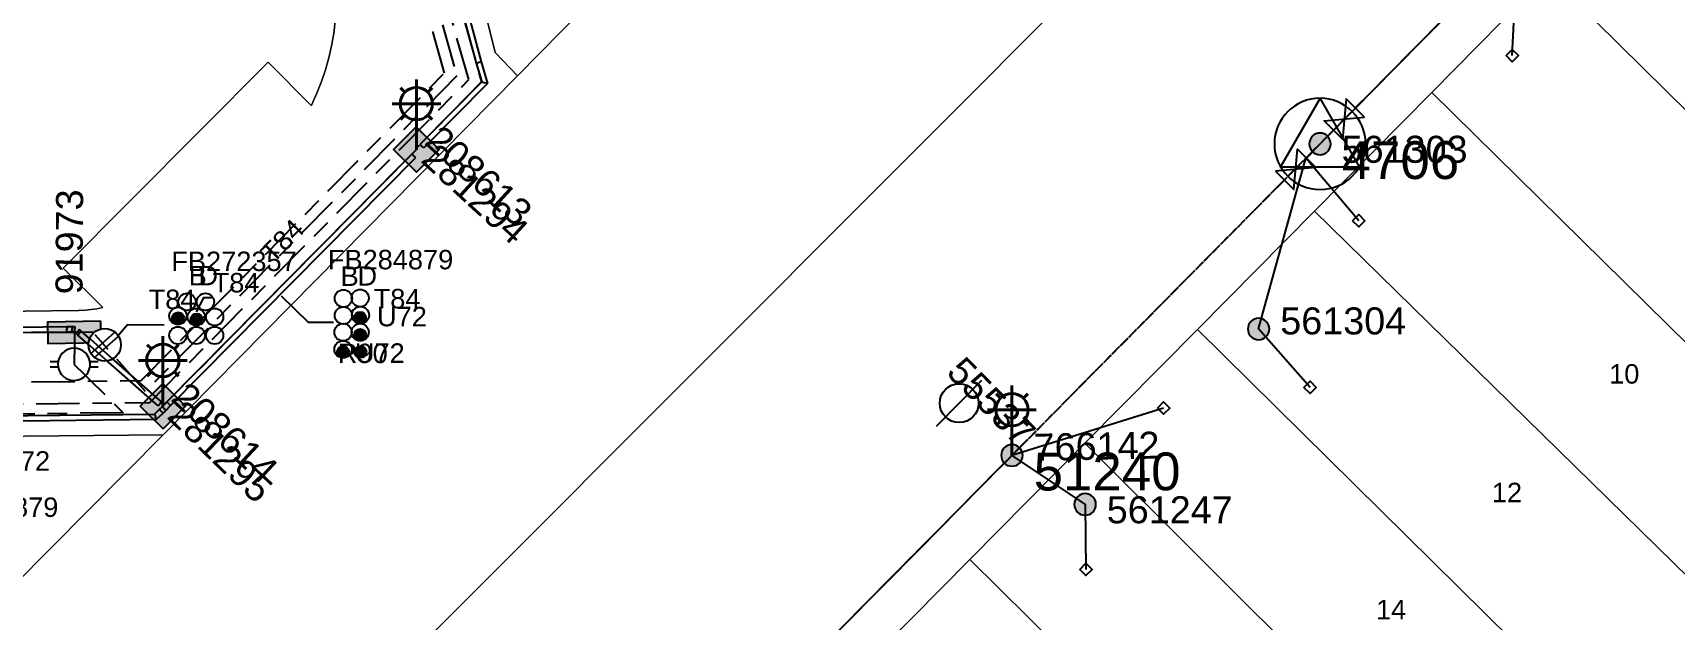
# Model space of a CAD drawing. Header units: metres. Extents: x 311347 to 316656, y 6252667 to 6255486.
# Drawn here: x 314656 to 314807.9, y 6254570.9 to 6254625.2 of the extents above; entities that cross this region are included whole.
import ezdxf
from ezdxf.enums import TextEntityAlignment as Align

# ---------------------------------------------------------------- set-up
doc = ezdxf.new("R2010")
doc.units = ezdxf.units.M
doc.linetypes.add('Cable Exist OH', pattern=[1, 1, 0])
doc.linetypes.add('Cable Exist UG', pattern=[8.2, 4, -1.2, 1.8, -1.2])
doc.layers.get('0').update_dxf_attribs({"color": 6})
for name, color, linetype, lineweight in [('Cadastre Buildings_SP_EXT', 9, 'Continuous', 5), ('Cadastre Land Parcels_SP_EXT', 9, 'Continuous', 5), ('Cadastre Roads_SP_EXT', 7, 'Continuous', 5)]:
    doc.layers.add(name, color=color, linetype=linetype, lineweight=lineweight)
for name, color, linetype in [('Duct_SP_EXT', 7, 'Continuous'), ('Equip_LV_EXT', 7, 'Continuous'), ('Equip_SP_HV_EXT', 7, 'Continuous'), ('Equip_SP_SL_EXT', 7, 'Continuous'), ('Mains_HV_EXT', 7, 'Continuous'), ('Mains_LV_EXT', 7, 'Continuous'), ('Mains_LV_SL_EXT', 7, 'Continuous'), ('Mains_SL_EXT', 7, 'Continuous'), ('Services_SP_EXT', 7, 'Continuous'), ('Sub_SP_TR_HV_LV_EXT', 7, 'Continuous'), ('SupportsOH_SP_TR_HV_LV_SL_EXT', 7, 'Continuous'), ('SupportsUG_SP_LV_EXT', 7, 'Continuous'), ('SupportsUG_SP_LV_SL_EXT', 7, 'Continuous')]:
    doc.layers.add(name, color=color, linetype=linetype)
doc.styles.add('COLUMN_LABEL', font='arial.ttf')
doc.styles.add('HVSW_LABEL', font='arial.ttf')
doc.styles.add('iecARIAL', font='arial.ttf', dxfattribs={"height": 2})
doc.styles.add('POLE_LABEL', font='arial.ttf')
doc.styles.get("Standard").update_dxf_attribs({"font": 'arial.ttf'})

# ---------------------------------------------------------------- blocks, each defined once
blk = doc.blocks.new('SUB_POLE_EXT')
blk.add_wipeout([(0, 4.22), (0.42, 4.2), (0.83, 4.14), (1.21, 4.05), (1.62, 3.9), (1.99, 3.72), (2.35, 3.51), (2.68, 3.26), (2.99, 2.99), (3.28, 2.66), (3.52, 2.34), (3.76, 1.92), (3.9, 1.62), (4.04, 1.23), (4.18, 0.63), (4.22, 0), (4.18, -0.61), (4.06, -1.15), (3.9, -1.62), (3.58, -2.24), (3.22, -2.73), (2.97, -3.01), (2.68, -3.26), (2.36, -3.5), (2, -3.72), (1.64, -3.89), (1.25, -4.03), (0.82, -4.14), (0.42, -4.2), (0, -4.22), (-0.41, -4.2), (-0.8, -4.15), (-1.21, -4.05), (-1.62, -3.9), (-1.99, -3.73), (-2.35, -3.51), (-2.68, -3.26), (-2.96, -3.02), (-3.23, -2.72), (-3.51, -2.35), (-3.71, -2.01), (-3.91, -1.6), (-4.05, -1.21), (-4.16, -0.76), (-4.22, -0.14), (-4.21, 0.39), (-4.14, 0.83), (-4.03, 1.27), (-3.9, 1.63), (-3.71, 2.02), (-3.5, 2.37), (-3.28, 2.67), (-2.99, 2.99), (-2.68, 3.27), (-2.33, 3.52), (-1.98, 3.73), (-1.63, 3.9), (-1.2, 4.05), (-0.78, 4.15), (-0.4, 4.21)])
blk.add_line((2.16, 0.48), (2.16, 0.48, 0))
blk.add_lwpolyline([(-4.22, 0, 1), (4.22, 0, 1)], format="xyb", close=True)
blk.add_lwpolyline([(2.14, 0.52), (0, 4.22), (-3.66, -2.11), (3.66, -2.11)], close=True)
for tag, height, flags, p in [('ASSET_NUM', 3.5, 8, (2, 2)), ('STREET_CODE', 0.2, 9, (1.5, 0)), ('CONSTRUCTED_VOLTAGE', 0.2, 9, (1.5, -0.2)), ('OPERATING_VOLTAGE', 0.2, 9, (1.5, -0.6)), ('OPERATED_BY', 0.2, 9, (1.5, -0.8)), ('ORIENTATION', 0.2, 9, (1.5, -1.2)), ('OWNED_BY', 0.2, 9, (1.5, -1.4)), ('SECONDARY_VOLTAGE', 0.2, 9, (1.5, -1.6)), ('NO_PHASES', 0.2, 9, (1.5, -0.4)), ('MAINTAINED_BY', 0.2, 9, (1.5, -1)), ('STATE', 0.2, 9, (1.5, -1.8)), ('SUBSTATION_TYPE', 0.2, 9, (1.5, -2)), ('STREETNAME', 0.2, 9, (1.5, -2.8)), ('SUBURB', 0.2, 9, (1.5, -3)), ('USAGE', 0.2, 9, (1.5, -2.2)), ('LEGEND', 0.2, 9, (1.5, -2.4)), ('LOCATION', 0.2, 9, (1.5, -2.6)), ('Z', 0.2, 1, (1.5, -3.4)), ('NOTES', 0.2, 9, (1.5, -3.2))]:
    blk.add_attdef(tag, text='', height=height, dxfattribs=dict(flags=flags)).set_placement(p, align=Align.MIDDLE_LEFT)
blk = doc.blocks.new('COLUMN_EXT')
blk.add_hatch(color=256).paths.add_polyline_path([(-1.49, 1.48), (-1.49, -1.49), (1.48, -1.49), (1.48, 1.48)])
blk.add_lwpolyline([(-1.49, -1.49), (1.48, -1.49), (1.48, 1.48), (-1.49, 1.48)], close=True)
for tag, height, style, flags, p in [('ASSET_NUM', 2.5, 'COLUMN_LABEL', 8, (2, 2)), ('STRUCTURE_PLANT_NUMBER', 0.2, 'POLE_LABEL', 9, (1.81, 0.03)), ('STREET_CODE', 0.2, 'COLUMN_LABEL', 9, (1.81, -0.2))]:
    blk.add_attdef(tag, text='', height=height, dxfattribs=dict(style=style, flags=flags)).set_placement(p, align=Align.MIDDLE_LEFT)
at = {"flags": 9}
for tag, p in [('COLUMN_TYPE', (1.81, -0.4)), ('OWNED_BY', (1.81, -0.6)), ('STATE', (1.81, -0.8)), ('USAGE', (1.81, -1)), ('STREETNAME', (1.81, -1.6)), ('LEGEND', (1.81, -1.2)), ('LOCATION', (1.81, -1.4)), ('SUBURB', (1.81, -1.8)), ('NOTES', (1.81, -2))]:
    blk.add_attdef(tag, text='', height=0.2, dxfattribs=at).set_placement(p, align=Align.MIDDLE_LEFT)
at = {"flags": 1}
blk.add_attdef('Z', (1.81, -2.35), '', height=0.2, dxfattribs=at)
blk = doc.blocks.new('PILLAR_EXT')
blk.add_hatch(color=256).paths.add_polyline_path([(-2.475, 0.99), (-2.475, -0.99), (2.475, -0.99), (2.475, 0.99)])
blk.add_lwpolyline([(-2.475, -0.99), (2.475, -0.99), (2.475, 0.99), (-2.475, 0.99)], close=True)
at = {"style": 'iecARIAL', "flags": 8}
blk.add_attdef('ASSET_NUM', (1.5, 3.5), '', height=2.5, dxfattribs=at)
for tag, p, flags in [('OWNED_BY', (0, -0.2), 9), ('STATE', (0, -0.4), 9), ('SUPPORT_TYPE', (0, -0.6), 9), ('USAGE', (0, -0.8), 9), ('LEGEND', (0, -1), 9), ('LOCATION', (0, -1.2), 9), ('NOTES', (0, -1.4), 9), ('PARENT', (0, -1.6), 9), ('STREETNAME', (0, -1.8), 9), ('SUBURB', (0, -2), 1)]:
    blk.add_attdef(tag, p, '', height=0.2, dxfattribs=dict(flags=flags))
blk = doc.blocks.new('DUCT_EXT')
blk.add_circle((0, 0.8), 0.8)
at = {"flags": 1}
blk.add_attdef('Z', (0, 0), '', height=0.2, dxfattribs=at)
at = {"flags": 9}
for tag, p in [('DUCT_CODE', (0, 0)), ('XSECT_TYPE', (0, -0.2)), ('STATE', (0, -0.6)), ('FB_REFERENCE', (0, -0.4)), ('NOTES', (0, -0.8))]:
    blk.add_attdef(tag, text='', height=0.2, dxfattribs=at).set_placement(p, align=Align.MIDDLE_LEFT)
blk = doc.blocks.new('LV_OH_LINKS_DISTFUSE_EXT')
for p, q in [((0, 0), (0.96, 0)), ((3.84, 0), (4.8, 0))]:
    blk.add_line(p, q)
blk.add_lwpolyline([(3.84, -1.2), (3.84, 1.2), (0.96, -1.2), (0.96, 1.2)], close=True)
at = {"flags": 9}
for tag, p in [('ACTUAL_STATUS', (0, 0)), ('CONSTRUCTED_VOLTAGE', (0, -0.2)), ('OPERATING_VOLTAGE', (0, -0.6)), ('ORIENTATION', (0, -0.8)), ('OWNED_BY', (0, -1)), ('STATE', (0, -1.2)), ('SWITCH_TYPE', (0, -1.4)), ('NO_PHASES', (0, -0.4)), ('USAGE', (0, -1.6)), ('NOTES', (0, -1.8))]:
    blk.add_attdef(tag, text='', height=0.2, dxfattribs=at).set_placement(p, align=Align.MIDDLE_LEFT)
at = {"flags": 1}
blk.add_attdef('Z', (0, 0), '', height=0.2, dxfattribs=at)
blk = doc.blocks.new('SL_LANTERN_EXT')
at = {"lineweight": 40}
for p, q in [((0, 1.97), (0, 6.47)), ((-1.46, 5.68), (-1.06, 5.28)), ((1.46, 5.68), (1.06, 5.28)), ((-2.25, 4.22), (2.25, 4.22)), ((-1.46, 2.76), (-1.06, 3.16)), ((1.46, 2.76), (1.06, 3.16)), ((0, 0), (0, 2.72))]:
    blk.add_line(p, q, dxfattribs=at)
blk.add_circle((0, 4.22), 1.5, dxfattribs=at)
at = {"style": 'iecARIAL', "flags": 8}
blk.add_attdef('ASSET_NUM', (1.5, 1.5), '', height=2.5, dxfattribs=at)
for tag, p, height, flags in [('OPERATING_VOLTAGE', (0.98, -1.65), 0.2, 9), ('CONSTRUCTED_VOLTAGE', (0.98, -0.65), 0.2, 9), ('CONTROL_TYPE', (0.98, -0.85), 0.2, 9), ('LANTERN_PURPOSE', (0.98, -1.05), 0.2, 9), ('LANTERN_TYPE', (0.98, -1.25), 0.2, 9), ('NO_PHASES', (0.98, -1.45), 0.2, 9), ('LNUMBER', (2.18, -3.25), 2.5, 8), ('ORIENTATION', (0.98, -1.85), 0.2, 9), ('OWNED_BY', (0.98, -2.05), 0.2, 9), ('STATE', (0.98, -2.25), 0.2, 9), ('USAGE', (0.98, -2.45), 0.2, 9), ('CEXIST', (0.98, -2.65), 0.2, 9), ('CNEW', (0.98, -2.85), 0.2, 9), ('CNUMBER', (0.98, -3.05), 0.2, 9), ('CREMOVE', (0.98, -3.25), 0.2, 9), ('CREPLACE', (0.98, -3.45), 0.2, 9), ('LKINGHEIGHT', (0.98, -3.65), 0.2, 9), ('LBRACKET', (0.98, -3.85), 0.2, 9), ('LBRACKETVOCAB', (0.98, -4.05), 0.2, 9), ('LCATEGORY', (0.98, -4.25), 0.2, 9), ('LCHARGE1', (0.98, -4.45), 0.2, 9), ('LCHARGE1PERCENT', (0.98, -4.65), 0.2, 9), ('LCHARGE2', (0.98, -4.85), 0.2, 9), ('LCHARGE2PERCENT', (0.98, -5.05), 0.2, 9), ('LCHARGE3', (0.98, -5.25), 0.2, 9), ('LCHARGE3PERCENT', (0.98, -5.45), 0.2, 9), ('LEXIST', (0.98, -5.65), 0.2, 9), ('LLAMP', (0.98, -5.85), 0.2, 9), ('LLAMPVOCAB', (0.98, -6.05), 0.2, 9), ('LMAST', (0.98, -6.25), 0.2, 9), ('LMASTVOCAB', (0.98, -6.45), 0.2, 9), ('LNEW', (0.98, -6.65), 0.2, 9), ('LANTNUMBER', (0.98, -6.85), 0.2, 9), ('LOUTREACH', (0.98, -7.25), 0.2, 9), ('LOUTREACHVOCAB', (0.98, -7.45), 0.2, 9), ('LRATECODE', (0.98, -7.65), 0.2, 9), ('STREETNAME', (0.98, -9.25), 0.2, 9), ('LREMOVE', (0.98, -7.85), 0.2, 9), ('LREPLACE', (0.98, -8.05), 0.2, 9), ('LTYPE', (0.98, -8.25), 0.2, 9), ('LTYPEVOCAB', (0.98, -8.45), 0.2, 9), ('LEGEND', (0.98, -8.65), 0.2, 9), ('LOCATION', (0.98, -8.85), 0.2, 9), ('NOTES', (0.98, -9.05), 0.2, 9), ('SUBURB', (0.98, -9.45), 0.2, 1)]:
    blk.add_attdef(tag, p, '', height=height, dxfattribs=dict(flags=flags))
blk = doc.blocks.new('CCP_EXT')
at = {"flags": 9}
for tag, p in [('LIFE_SUPPORT', (0, -1.6)), ('STATE', (0, -1.8)), ('NOTES', (0, -2))]:
    blk.add_attdef(tag, text='', height=0.2, dxfattribs=at).set_placement(p, align=Align.MIDDLE_LEFT)
blk.add_wipeout([(0, 0.57), (0.57, 0), (0, -0.57), (-0.57, 0)])
blk.add_lwpolyline([(-0.57, 0), (0, 0.57), (0.57, 0), (0, -0.57), (-0.57, 0)])
at = {"flags": 1}
blk.add_attdef('Z', (0, 0), '', height=0.2, dxfattribs=at)
at = {"flags": 9}
for tag, p in [('CCP_TYPE', (0, 0)), ('CONSTRUCTED_VOLTAGE', (0, -0.2)), ('OPERATING_VOLTAGE', (0, -0.6)), ('ORIENTATION', (0, -0.8)), ('OWNED_BY', (0, -1)), ('NO_PHASES', (0, -0.4)), ('USAGE', (0, -1.2)), ('LEGEND', (0, -1.4))]:
    blk.add_attdef(tag, text='', height=0.2, dxfattribs=at).set_placement(p, align=Align.MIDDLE_LEFT)
blk = doc.blocks.new('POLE_EXT')
blk.add_hatch(color=256).paths.add_polyline_path([(-1, 0, 1), (1, 0, 1)])
blk.add_lwpolyline([(-1, 0, 1), (1, 0, 1)], format="xyb", close=True)
for tag, height, flags, p in [('pNumber', 2.5, 8, (-17.84, 2.07)), ('OWNED_BY', 0.2, 9, (1.35, -0.4)), ('SPECIAL_USE', 0.2, 9, (1.35, -0.8)), ('STATE', 0.2, 9, (1.35, -1)), ('cLV', 0.2, 9, (1.35, -1.4)), ('hDepth', 0.2, 9, (1.35, -1.6)), ('PARENT', 0.2, 9, (1.35, -0.6)), ('USAGE', 0.2, 9, (1.35, -1.2)), ('hDia', 0.2, 9, (1.35, -1.8)), ('cHV', 0.2, 9, (1.35, -2)), ('LBRACKET', 0.2, 9, (1.35, -2.2)), ('LExisting', 0.2, 9, (1.35, -2.4)), ('LANTNUMBER', 0.2, 9, (1.35, -2.6)), ('LOther', 0.2, 9, (1.35, -2.8)), ('LRemove', 0.2, 9, (1.35, -3)), ('cLinedev', 0.2, 9, (1.35, -3.4)), ('pExisting', 0.2, 9, (1.35, -3.8)), ('pFooting', 0.2, 9, (1.35, -4.4)), ('pNew', 0.2, 9, (1.35, -4.6)), ('LEGEND', 0.2, 9, (1.35, -3.2)), ('LOCATION', 0.2, 9, (1.35, -3.6)), ('PFNUMBER', 0.2, 9, (1.35, -4)), ('NEWPFNUMBER', 0.2, 9, (1.35, -4.2)), ('pRelocate', 0.2, 9, (1.35, -5)), ('pRemove', 0.2, 9, (1.35, -5.2)), ('pReplace', 0.2, 9, (1.35, -5.4)), ('pStay', 0.2, 9, (1.35, -5.6)), ('pType', 0.2, 9, (1.35, -5.8)), ('cspan', 0.2, 9, (1.35, -6)), ('STREETNAME', 0.2, 9, (1.35, -6.2)), ('SUBURB', 0.2, 9, (1.35, -6.4)), ('OPERATED_BY', 0.2, 9, (1.36, -7.01)), ('NOTES', 0.2, 9, (1.35, -6.6)), ('MAINTAINED_BY', 0.2, 9, (1.36, -6.81))]:
    blk.add_attdef(tag, text='', height=height, dxfattribs=dict(flags=flags)).set_placement(p, align=Align.MIDDLE_LEFT)
at = {"style": 'POLE_LABEL'}
for tag, height, flags, p in [('ASSET_NUM', 2.5, 8, (2, 2)), ('STRUCTURE_PLANT_NUMBER', 0.2, 9, (1.35, 0.03)), ('STREET_CODE', 0.2, 9, (1.35, -0.2))]:
    blk.add_attdef(tag, text='', height=height, dxfattribs=dict(at, flags=flags)).set_placement(p, align=Align.MIDDLE_LEFT)
at = {"flags": 1}
blk.add_attdef('Z', (1.35, -7.33), '', height=0.2, dxfattribs=at)
blk = doc.blocks.new('LV_UG_LINKS_CLOSED_EXT')
blk.add_wipeout([(-1.06, 1.06), (-1.18, 0.92), (-1.29, 0.76), (-1.37, 0.59), (-1.43, 0.42), (-1.48, 0.23), (-1.49, 0.05), (-1.49, -0.14), (-1.46, -0.33), (-1.41, -0.51), (-1.33, -0.68), (-1.24, -0.84), (-1.12, -0.99), (-0.99, -1.12), (-0.84, -1.24), (-0.68, -1.33), (-0.51, -1.41), (-0.33, -1.46), (-0.14, -1.49), (0.05, -1.49), (0.23, -1.48), (0.42, -1.43), (0.59, -1.37), (0.76, -1.29), (0.92, -1.18), (1.06, -1.06), (1.18, -0.92), (1.29, -0.76), (1.37, -0.59), (1.43, -0.42), (1.48, -0.23), (1.49, -0.05), (1.49, 0.14), (1.46, 0.33), (1.41, 0.51), (1.33, 0.68), (1.24, 0.84), (1.12, 0.99), (0.99, 1.12), (0.84, 1.24), (0.68, 1.33), (0.51, 1.41), (0.33, 1.46), (0.14, 1.49), (-0.05, 1.49), (-0.23, 1.48), (-0.42, 1.43), (-0.59, 1.37), (-0.76, 1.29), (-0.92, 1.18)])
for p, q in [((-0.25, -1.48), (-0.25, 1.48)), ((0.25, -1.48), (0.25, 1.48))]:
    blk.add_line(p, q)
blk.add_circle((0, 0), 1.5)
at = {"flags": 9}
for tag, p in [('ACTUAL_STATUS', (0, 0)), ('CONSTRUCTED_VOLTAGE', (0, -0.2)), ('OPERATING_VOLTAGE', (0, -0.6)), ('ORIENTATION', (0, -0.8)), ('STATE', (0, -1)), ('SWITCH_TYPE', (0, -1.2)), ('NO_PHASES', (0, -0.4)), ('USAGE', (0, -1.4)), ('NOTES', (0, -1.6))]:
    blk.add_attdef(tag, text='', height=0.2, dxfattribs=at).set_placement(p, align=Align.MIDDLE_LEFT)
at = {"flags": 1}
blk.add_attdef('Z', (0, 0), '', height=0.2, dxfattribs=at)
blk = doc.blocks.new('LV_UG_LINKS_OPEN_EXT')
for p, q in [((-0.25, 1.47), (-0.25, 2.22)), ((0.25, 1.47), (0.25, 2.22)), ((-0.25, -1.47), (-0.25, -2.22)), ((0.25, -1.47), (0.25, -2.22))]:
    blk.add_line(p, q)
at = {"flags": 9}
for tag, p in [('ACTUAL_STATUS', (0, 0)), ('CONSTRUCTED_VOLTAGE', (0, -0.2)), ('OPERATING_VOLTAGE', (0, -0.6)), ('ORIENTATION', (0, -0.8)), ('STATE', (0, -1)), ('SWITCH_TYPE', (0, -1.2)), ('NO_PHASES', (0, -0.4)), ('USAGE', (0, -1.4)), ('NOTES', (0, -1.6))]:
    blk.add_attdef(tag, text='', height=0.2, dxfattribs=at).set_placement(p, align=Align.MIDDLE_LEFT)
at = {"flags": 1}
blk.add_attdef('Z', (0, 0), '', height=0.2, dxfattribs=at)
blk.add_wipeout([(-0.25, 1.47), (-0.43, 1.43), (-0.61, 1.36), (-0.77, 1.28), (-0.93, 1.17), (-1.07, 1.05), (-1.19, 0.9), (-1.29, 0.75), (-1.38, 0.58), (-1.44, 0.4), (-1.48, 0.22), (-1.49, 0.03), (-1.49, -0.16), (-1.45, -0.34), (-1.4, -0.52), (-1.32, -0.69), (-1.23, -0.85), (-1.11, -1), (-0.98, -1.13), (-0.83, -1.24), (-0.66, -1.34), (-0.49, -1.41), (-0.31, -1.46), (-0.13, -1.49), (0.06, -1.49), (0.25, -1.47), (0.43, -1.43), (0.61, -1.36), (0.77, -1.28), (0.93, -1.17), (1.07, -1.05), (1.19, -0.9), (1.29, -0.75), (1.38, -0.58), (1.44, -0.4), (1.48, -0.22), (1.49, -0.03), (1.49, 0.16), (1.45, 0.34), (1.4, 0.52), (1.32, 0.69), (1.23, 0.85), (1.11, 1), (0.98, 1.13), (0.83, 1.24), (0.66, 1.34), (0.49, 1.41), (0.31, 1.46), (0.13, 1.49), (-0.06, 1.49)])
blk.add_lwpolyline([(0, -1.49, 1), (0, 1.49, 1)], format="xyb", close=True)
blk = doc.blocks.new('HV_ABS_CLOSED_EXT')
blk.add_line((-3, 6.87), (3, 6.87))
blk.add_circle((0, 6.87), 1.8)
at = {"style": 'HVSW_LABEL'}
for tag, height, flags, p in [('ASSET_NUM', 3.5, 8, (2, 2)), ('STREET_CODE', 0.2, 9, (0, -0.2))]:
    blk.add_attdef(tag, text='', height=height, dxfattribs=dict(at, flags=flags)).set_placement(p, align=Align.MIDDLE_LEFT)
at = {"flags": 1}
blk.add_attdef('Z', (0, 0), '', height=0.2, dxfattribs=at)
at = {"flags": 9}
for tag, p in [('ACTUAL_STATUS', (0, -0.4)), ('CONSTRUCTED_VOLTAGE', (0, -0.6)), ('OPERATING_VOLTAGE', (0, -1)), ('ORIENTATION', (0, -1.2)), ('OWNED_BY', (0, -1.4)), ('STATE', (0, -1.6)), ('NO_PHASES', (0, -0.8)), ('SWITCH_TYPE', (0, -1.8)), ('STREETNAME', (0, -2.6)), ('SUBURB', (0, -2.8)), ('USAGE', (0, -2)), ('LEGEND', (0, -2.2)), ('LOCATION', (0, -2.4)), ('NOTES', (0, -3))]:
    blk.add_attdef(tag, text='', height=0.2, dxfattribs=at).set_placement(p, align=Align.MIDDLE_LEFT)
blk = doc.blocks.new('CABLE_LARGE_EXT')
h = blk.add_hatch(color=256)
edge = h.paths.add_edge_path()
edge.add_arc((0, 0.55), 0.55, 0, 360)
blk.add_circle((0, 0.55), 0.55)
at = {"flags": 1}
blk.add_attdef('Z', (0, 0), '', height=0.2, dxfattribs=at)
at = {"flags": 9}
for tag, p in [('COND_CODE', (0, 0)), ('STATE', (0, -0.4)), ('XSECT_SIZE', (0, -0.6)), ('FB_REFERENCE', (0, -0.2)), ('NOTES', (0, -0.8))]:
    blk.add_attdef(tag, text='', height=0.2, dxfattribs=at).set_placement(p, align=Align.MIDDLE_LEFT)

msp = doc.modelspace()

# ---------------------------------------------------------------- linework, layer by layer
at = {"layer": 'Cadastre Buildings_SP_EXT', "linetype": 'Continuous'}
msp.add_lwpolyline([(314697.92, 6254626.74), (314698.75, 6254623.38), (314700.82, 6254621.22), (314737.72, 6254658.72)], dxfattribs=at)
at = {"layer": 'Cadastre Land Parcels_SP_EXT', "linetype": 'Continuous'}
for points in [[(314849.68, 6254597.56), (314850.92, 6254598.82), (314828.9, 6254620.26), (314807.02, 6254641.6), (314796.18, 6254630.63), (314839.8, 6254587.6), (314849.68, 6254597.56)], [(314807.28, 6254554.79), (314818.28, 6254565.89), (314774.54, 6254608.7), (314763.72, 6254597.77), (314807.28, 6254554.79)], [(314796.67, 6254544.04), (314807.28, 6254554.79), (314763.72, 6254597.77), (314753.3, 6254587.25), (314796.67, 6254544.04)], [(314621.59, 6254578.04), (314640.28, 6254560.05), (314668.05, 6254588.01), (314632.69, 6254587.67), (314628.48, 6254584.87), (314621.59, 6254578.04)], [(314796.67, 6254544.04), (314753.3, 6254587.25), (314742.66, 6254576.48), (314764.48, 6254554.93), (314786.19, 6254533.51), (314796.67, 6254544.04)], [(314764.48, 6254554.93), (314742.66, 6254576.48), (314732.06, 6254565.76), (314753.83, 6254544.1), (314764.48, 6254554.93)]]:
    msp.add_lwpolyline(points, close=True, dxfattribs=at)
msp.add_lwpolyline([(314625.81, 6254599.08), (314660.18, 6254599.52), (314660.27, 6254599.52), (314660.82, 6254599.55), (314661.36, 6254599.6), (314661.9, 6254599.68), (314662.44, 6254599.8), (314658.79, 6254603.45), (314677.74, 6254622.48), (314681.73, 6254618.49), (314681.78, 6254618.58), (314682.26, 6254619.63), (314682.69, 6254620.69), (314683.06, 6254621.78), (314683.37, 6254622.89), (314683.62, 6254624.01), (314683.82, 6254625.14), (314683.96, 6254626.28)], dxfattribs=at)
at = {"layer": 'Cadastre Roads_SP_EXT', "linetype": 'Continuous'}
for points in [[(314683.95, 6254626.28), (314683.82, 6254625.14), (314683.62, 6254624), (314683.37, 6254622.89), (314683.06, 6254621.78), (314682.69, 6254620.69), (314682.26, 6254619.63), (314681.78, 6254618.58), (314681.73, 6254618.49), (314677.74, 6254622.48), (314658.79, 6254603.45), (314662.44, 6254599.8), (314661.9, 6254599.68), (314661.36, 6254599.6), (314660.82, 6254599.55), (314660.27, 6254599.52), (314660.18, 6254599.52), (314625.81, 6254599.08)], [(314632.69, 6254587.67), (314668.05, 6254588.01), (314700.82, 6254621.22), (314698.75, 6254623.38), (314697.92, 6254626.74)]]:
    msp.add_lwpolyline(points, dxfattribs=at)
at = {"layer": 'Duct_SP_EXT'}
for p, q in [((314695.98, 6254626.17), (314697, 6254622.39)), ((314696.44, 6254626.3), (314697.46, 6254622.52)), ((314697, 6254622.39), (314697.23, 6254622.45)), ((314697, 6254622.39), (314697.51, 6254620.66)), ((314697.46, 6254622.52), (314697.23, 6254622.45)), ((314697.46, 6254622.52), (314698.05, 6254620.52)), ((314697.51, 6254620.66), (314691.8, 6254614.89)), ((314698.05, 6254620.52), (314692.14, 6254614.55)), ((314697.51, 6254620.66), (314697.78, 6254620.59)), ((314698.05, 6254620.52), (314697.78, 6254620.59)), ((314668.39, 6254591.07), (314691.07, 6254614.01)), ((314668.73, 6254590.73), (314691.41, 6254613.67)), ((314691.07, 6254614.01), (314691.24, 6254613.84)), ((314691.41, 6254613.67), (314691.24, 6254613.84)), ((314691.8, 6254614.89), (314691.97, 6254614.72)), ((314692.14, 6254614.55), (314691.97, 6254614.72)), ((314625.8, 6254597.61), (314659.11, 6254598.04)), ((314625.82, 6254597.13), (314659.11, 6254597.56)), ((314659.11, 6254598.04), (314659.61, 6254598.05)), ((314659.11, 6254598.04), (314659.11, 6254597.8)), ((314659.11, 6254597.56), (314659.11, 6254597.8)), ((314659.11, 6254597.56), (314659.62, 6254597.57)), ((314659.61, 6254598.05), (314659.62, 6254597.81)), ((314659.62, 6254597.57), (314659.62, 6254597.81)), ((314667.56, 6254590.7), (314667.72, 6254590.88)), ((314667.88, 6254591.06), (314667.72, 6254590.88)), ((314667.97, 6254590.64), (314668.39, 6254591.07)), ((314668.31, 6254590.3), (314668.73, 6254590.73)), ((314668.39, 6254591.07), (314668.56, 6254590.9)), ((314668.73, 6254590.73), (314668.56, 6254590.9)), ((314632.83, 6254589.56), (314667.23, 6254589.93)), ((314632.84, 6254589.08), (314667.42, 6254589.46)), ((314667.23, 6254589.93), (314667.7, 6254590.38)), ((314667.23, 6254589.93), (314667.32, 6254589.7)), ((314667.42, 6254589.46), (314667.32, 6254589.7)), ((314667.42, 6254589.46), (314668.03, 6254590.04)), ((314667.7, 6254590.38), (314667.97, 6254590.64)), ((314667.7, 6254590.38), (314667.86, 6254590.21)), ((314668.03, 6254590.04), (314667.86, 6254590.21)), ((314667.97, 6254590.64), (314668.14, 6254590.47)), ((314667.97, 6254590.64), (314668.14, 6254590.47)), ((314668.03, 6254590.04), (314668.3, 6254590.29)), ((314668.3, 6254590.29), (314668.14, 6254590.47)), ((314668.31, 6254590.3), (314668.14, 6254590.47))]:
    msp.add_line(p, q, dxfattribs=at)
for points in [[(314672.51, 6254600.69), (314671.76, 6254600.69), (314671.09, 6254599.4)], [(314683.8, 6254598.4), (314681.47, 6254598.4), (314678.97, 6254600.86)], [(314668.12, 6254598.17), (314664.74, 6254598.18), (314662.74, 6254595.86)]]:
    msp.add_lwpolyline(points, dxfattribs=at)
at = {"layer": 'Mains_HV_EXT', "linetype": 'Cable Exist OH'}
msp.add_lwpolyline([(314746.56, 6254586.12), (314729.22, 6254568.57)], dxfattribs=at)
at = {"layer": 'Mains_LV_EXT', "linetype": 'Cable Exist OH'}
msp.add_lwpolyline([(314729.22, 6254568.57), (314746.56, 6254586.12)], dxfattribs=at)
at = {"layer": 'Mains_LV_SL_EXT', "linetype": 'Cable Exist UG'}
for points in [[(314689.79, 6254647.64), (314691.45, 6254642.29), (314697.48, 6254620.67), (314691.45, 6254614.49)], [(314691.46, 6254614.42), (314668.01, 6254590.68)]]:
    msp.add_lwpolyline(points, dxfattribs=at)
at = {"layer": 'Mains_SL_EXT', "linetype": 'Cable Exist OH'}
msp.add_lwpolyline([(314746.56, 6254586.12), (314723.11, 6254562.4), (314695.19, 6254534.13)], dxfattribs=at)

# ---------------------------------------------------------------- block references
at = {"layer": 'Duct_SP_EXT'}
for name, p in [('DUCT_EXT', (314684.71, 6254599.84)), ('DUCT_EXT', (314686.26, 6254599.87)), ('DUCT_EXT', (314669.4, 6254598.22)), ('DUCT_EXT', (314670.25, 6254599.52)), ('DUCT_EXT', (314671.95, 6254599.52)), ('DUCT_EXT', (314684.71, 6254598.26)), ('DUCT_EXT', (314686.29, 6254598.29)), ('CABLE_LARGE_EXT', (314669.42, 6254598.26)), ('DUCT_EXT', (314671.1, 6254598.12)), ('CABLE_LARGE_EXT', (314671.13, 6254598.15)), ('DUCT_EXT', (314672.8, 6254598.12)), ('DUCT_EXT', (314684.68, 6254596.71)), ('DUCT_EXT', (314686.26, 6254596.71)), ('CABLE_LARGE_EXT', (314686.25, 6254598.3)), ('DUCT_EXT', (314669.4, 6254596.42)), ('DUCT_EXT', (314671.1, 6254596.42)), ('DUCT_EXT', (314672.8, 6254596.42)), ('CABLE_LARGE_EXT', (314686.26, 6254596.71)), ('DUCT_EXT', (314684.68, 6254595.13)), ('CABLE_LARGE_EXT', (314684.68, 6254595.13)), ('CABLE_LARGE_EXT', (314686.29, 6254595.13))]:
    msp.add_blockref(name, p, dxfattribs=at)
at = {"layer": 'Equip_SP_SL_EXT'}
ref = msp.add_blockref('SL_LANTERN_EXT', (314691.46, 6254614.42), dxfattribs=at)
ref.add_attrib('ASSET_NUM', '208613', dxfattribs={"layer": '0', "height": 2.5, "rotation": 317.5739, "style": 'iecARIAL'}).set_placement((314692.96, 6254615.92), align=Align.MIDDLE_LEFT)
ref = msp.add_blockref('SL_LANTERN_EXT', (314668.01, 6254590.68), dxfattribs=at)
ref.add_attrib('ASSET_NUM', '208614', dxfattribs={"layer": '0', "height": 2.5, "rotation": 317.0279, "style": 'iecARIAL'}).set_placement((314669.51, 6254592.18), align=Align.MIDDLE_LEFT)
ref = msp.add_blockref('SL_LANTERN_EXT', (314746.56, 6254586.12), dxfattribs=at)
ref.add_attrib('ASSET_NUM', '55537', dxfattribs={"layer": '0', "height": 2.5, "rotation": 314.2378, "style": 'iecARIAL'}).set_placement((314748.06, 6254587.62), align=Align.MIDDLE_RIGHT)
at = {"layer": 'Sub_SP_TR_HV_LV_EXT'}
ref = msp.add_blockref('SUB_POLE_EXT', (314775.06, 6254614.93), dxfattribs=at)
ref.add_attrib('ASSET_NUM', '4706', dxfattribs={"layer": '0', "height": 3.5}).set_placement((314777.06, 6254615.18), align=Align.TOP_LEFT)
at = {"layer": 'SupportsOH_SP_TR_HV_LV_SL_EXT'}
ref = msp.add_blockref('POLE_EXT', (314769.38, 6254597.81), dxfattribs=at)
ref.add_attrib('ASSET_NUM', '561304', dxfattribs={"layer": '0', "height": 2.5, "style": 'POLE_LABEL'}).set_placement((314771.38, 6254598.56), align=Align.MIDDLE_LEFT)
ref = msp.add_blockref('POLE_EXT', (314746.56, 6254586.12), dxfattribs=at)
ref.add_attrib('ASSET_NUM', '766142', dxfattribs={"layer": '0', "height": 2.5, "rotation": 1, "style": 'POLE_LABEL'}).set_placement((314748.56, 6254586.87), align=Align.MIDDLE_LEFT)
ref = msp.add_blockref('POLE_EXT', (314753.33, 6254581.59), dxfattribs=at)
ref.add_attrib('ASSET_NUM', '561247', dxfattribs={"layer": '0', "height": 2.5, "style": 'POLE_LABEL'}).set_placement((314755.33, 6254582.34), align=Align.TOP_LEFT)
at = {"layer": 'SupportsUG_SP_LV_EXT'}
ref = msp.add_blockref('PILLAR_EXT', (314659.82, 6254597.5), dxfattribs=dict(at, rotation=180.8268006821099))
ref.add_attrib('ASSET_NUM', '91973', dxfattribs={"layer": '0', "height": 2.5, "rotation": 89.6295, "style": 'iecARIAL'}).set_placement((314661.32, 6254601), align=Align.BOTTOM_LEFT)
at = {"layer": 'SupportsUG_SP_LV_SL_EXT'}
ref = msp.add_blockref('COLUMN_EXT', (314691.46, 6254614.42), dxfattribs=dict(at, rotation=45.2632325506966))
ref.add_attrib('ASSET_NUM', '281294', dxfattribs={"layer": '0', "height": 2.5, "rotation": 317.4824, "style": 'COLUMN_LABEL'}).set_placement((314693.46, 6254615.17), align=Align.TOP_LEFT)
ref = msp.add_blockref('COLUMN_EXT', (314668.01, 6254590.68), dxfattribs=dict(at, rotation=45.34195657370373))
ref.add_attrib('ASSET_NUM', '281295', dxfattribs={"layer": '0', "height": 2.5, "rotation": 315.9656, "style": 'COLUMN_LABEL'}).set_placement((314670.01, 6254591.43), align=Align.TOP_LEFT)

# ---------------------------------------------------------------- texts
at = {"layer": 'Cadastre Land Parcels_SP_EXT'}
for s, p in [('10', (314801.81, 6254592.76)), ('12', (314790.96, 6254581.79)), ('14', (314780.24, 6254570.96))]:
    msp.add_text(s, height=1.8, dxfattribs=at).set_placement(p)
at = {"layer": 'Duct_SP_EXT'}
for s, p in [('FB272357', (314668.79, 6254603.17)), ('FB284879', (314683.27, 6254603.33)), ('B', (314670.4, 6254601.85)), ('D', (314671.3, 6254601.85)), ('T84', (314672.61, 6254601.19)), ('B', (314684.45, 6254601.79)), ('D', (314686.01, 6254601.82)), ('T84', (314666.69, 6254599.65)), ('T84', (314687.51, 6254599.72)), ('U72', (314687.82, 6254598.06)), ('R90', (314684.2, 6254594.65)), ('U72', (314685.77, 6254594.68)), ('U72', (314652.97, 6254584.71)), ('FB284879', (314646.74, 6254580.43))]:
    msp.add_text(s, height=1.8, dxfattribs=at).set_placement(p)
at = {"layer": 'Mains_LV_EXT'}
msp.add_text('T84', height=1.8, rotation=45.4835, dxfattribs=at).set_placement((314678.19, 6254603.79))

# ---------------------------------------------------------------- next in the draw order: linework, layer by layer
at = {"layer": 'Cadastre Land Parcels_SP_EXT', "linetype": 'Continuous'}
for points in [[(314813.06, 6254689.95), (314810.54, 6254730.8), (314794.72, 6254715.05), (314782.28, 6254702.53), (314769.01, 6254690.52), (314737.72, 6254658.72), (314700.82, 6254621.22), (314668.05, 6254588.01), (314640.28, 6254560.05), (314558.11, 6254477.54), (314465.42, 6254384.65), (314484.77, 6254361.22), (314813.06, 6254689.95)], [(314839.8, 6254587.6), (314796.18, 6254630.63), (314785.4, 6254619.68), (314829.02, 6254576.78), (314839.8, 6254587.6)], [(314829.02, 6254576.78), (314785.4, 6254619.68), (314774.54, 6254608.7), (314818.28, 6254565.89), (314829.02, 6254576.78)]]:
    msp.add_lwpolyline(points, close=True, dxfattribs=at)

# ---------------------------------------------------------------- next in the draw order: block references
at = {"layer": 'Equip_LV_EXT'}
for p, rotation in [((314775.62, 6254615.53), 45.20253424834074), ((314774.5, 6254614.28), 225.0463492314514)]:
    msp.add_blockref('LV_OH_LINKS_DISTFUSE_EXT', p, dxfattribs=dict(at, rotation=rotation))
at = {"layer": 'SupportsOH_SP_TR_HV_LV_SL_EXT'}
ref = msp.add_blockref('POLE_EXT', (314775.06, 6254614.93), dxfattribs=at)
ref.add_attrib('ASSET_NUM', '561303', dxfattribs={"layer": '0', "height": 2.5, "style": 'POLE_LABEL'}).set_placement((314777.06, 6254615.68), align=Align.TOP_LEFT)

# ---------------------------------------------------------------- next in the draw order: block references
at = {"layer": 'Services_SP_EXT'}
for p in [(314792.85, 6254623.1), (314778.64, 6254607.82), (314774.14, 6254592.41), (314760.59, 6254590.49), (314753.41, 6254575.57)]:
    msp.add_blockref('CCP_EXT', p, dxfattribs=at)

# ---------------------------------------------------------------- next in the draw order: linework, layer by layer
at = {"layer": 'Cadastre Roads_SP_EXT', "linetype": 'Continuous'}
for points in [[(314813.06, 6254689.95), (314484.77, 6254361.22)], [(314647.03, 6254480), (314658.08, 6254491.09), (314668.59, 6254501.65), (314678.18, 6254511.27), (314679.74, 6254512.8), (314681.2, 6254514.3), (314689.16, 6254522.34), (314699.75, 6254533.04), (314702.21, 6254535.53), (314710.48, 6254543.9), (314721.33, 6254554.9), (314732.06, 6254565.76), (314742.66, 6254576.48), (314753.3, 6254587.25), (314763.72, 6254597.77), (314774.54, 6254608.71), (314785.39, 6254619.68), (314796.18, 6254630.63)]]:
    msp.add_lwpolyline(points, dxfattribs=at)
at = {"layer": 'Mains_HV_EXT', "linetype": 'Cable Exist OH'}
for points in [[(314854.35, 6254695.17), (314775.06, 6254614.93)], [(314775.06, 6254614.93), (314746.56, 6254586.12)]]:
    msp.add_lwpolyline(points, dxfattribs=at)
at = {"layer": 'Mains_LV_EXT', "linetype": 'Cable Exist OH'}
for points in [[(314793.36, 6254633.44), (314775.06, 6254614.93)], [(314746.56, 6254586.12), (314775.06, 6254614.93)]]:
    msp.add_lwpolyline(points, dxfattribs=at)
at = {"layer": 'Mains_SL_EXT', "linetype": 'Cable Exist OH'}
msp.add_lwpolyline([(314746.56, 6254586.12), (314775.06, 6254614.93), (314793.36, 6254633.44)], dxfattribs=at)
at = {"layer": 'Services_SP_EXT'}
for points in [[(314792.85, 6254623.1), (314793.36, 6254633.44)], [(314774.14, 6254592.41), (314769.38, 6254597.81), (314773.74, 6254613.6)], [(314778.64, 6254607.82), (314773.74, 6254613.6)], [(314760.59, 6254590.49), (314746.56, 6254586.12)], [(314746.56, 6254586.12), (314753.33, 6254581.59), (314753.41, 6254575.57)]]:
    msp.add_lwpolyline(points, dxfattribs=at)

# ---------------------------------------------------------------- next in the draw order: block references
at = {"layer": 'Equip_SP_HV_EXT'}
ref = msp.add_blockref('HV_ABS_CLOSED_EXT', (314746.56, 6254586.12), dxfattribs=dict(at, rotation=45.30233403491675))
ref.add_attrib('ASSET_NUM', '51240', dxfattribs={"layer": '0', "height": 3.5, "rotation": 0.103, "style": 'HVSW_LABEL'}).set_placement((314748.56, 6254586.37), align=Align.TOP_LEFT)

# ---------------------------------------------------------------- next in the draw order: block references
at = {"layer": 'Equip_LV_EXT', "rotation": 311.790513760326}
msp.add_blockref('LV_UG_LINKS_CLOSED_EXT', (314662.63, 6254596.35), dxfattribs=at)

# ---------------------------------------------------------------- next in the draw order: linework, layer by layer
at = {"layer": 'Duct_SP_EXT'}
for p, q in [((314659.61, 6254598.05), (314659.85, 6254598.05)), ((314659.62, 6254597.57), (314659.86, 6254597.57)), ((314659.85, 6254598.05), (314659.85, 6254597.81)), ((314659.86, 6254597.57), (314659.85, 6254597.81)), ((314659.98, 6254597.39), (314660.14, 6254597.57)), ((314660.14, 6254597.24), (314659.98, 6254597.39)), ((314660.3, 6254597.75), (314660.14, 6254597.57)), ((314660.14, 6254597.24), (314660.3, 6254597.42)), ((314660.46, 6254597.6), (314660.3, 6254597.75)), ((314660.46, 6254597.6), (314660.3, 6254597.42))]:
    msp.add_line(p, q, dxfattribs=at)

# ---------------------------------------------------------------- next in the draw order: block references
at = {"layer": 'Equip_LV_EXT', "rotation": 90.3294567581377}
msp.add_blockref('LV_UG_LINKS_OPEN_EXT', (314659.79, 6254594.54), dxfattribs=at)

# ---------------------------------------------------------------- next in the draw order: linework, layer by layer
at = {"layer": 'Duct_SP_EXT'}
for p, q in [((314667.56, 6254590.7), (314660.14, 6254597.24)), ((314667.88, 6254591.06), (314660.46, 6254597.6))]:
    msp.add_line(p, q, dxfattribs=at)
at = {"layer": 'Mains_HV_EXT', "linetype": 'Cable Exist UG'}
for points in [[(314626.17, 6254577), (314625.45, 6254578.66), (314621.49, 6254582.36), (314621.49, 6254582.36), (314622.19, 6254583.03), (314622.27, 6254583.1), (314622.27, 6254583.1), (314626.72, 6254587.64), (314631.69, 6254590.63), (314666.81, 6254591.02), (314696.3, 6254620.87), (314688.89, 6254647.23), (314688.89, 6254647.23), (314682.34, 6254653.53), (314685.48, 6254656.76), (314735.7, 6254709.62), (314735.7, 6254709.62), (314732.16, 6254714.09), (314733.19, 6254715.94)], [(314567.6, 6254531.07), (314582.44, 6254545.81), (314618.25, 6254581.9), (314620.18, 6254583.84), (314622.37, 6254586.04), (314622.37, 6254586.04), (314625.41, 6254589.07), (314631.26, 6254592.63), (314665.99, 6254593.04), (314665.99, 6254593.04), (314694.06, 6254621.48), (314687.14, 6254646.09), (314680.78, 6254652.23), (314680.78, 6254652.23), (314679.59, 6254656.21), (314672.68, 6254662.74)]]:
    msp.add_lwpolyline(points, dxfattribs=at)
at = {"layer": 'Mains_LV_EXT', "linetype": 'Cable Exist UG'}
for points in [[(314696.75, 6254657.9), (314693.5, 6254657.37), (314693.5, 6254657.37), (314686.85, 6254650.53), (314689.52, 6254641.75), (314695.2, 6254621.21), (314695.2, 6254621.21), (314666.39, 6254592.03), (314661.53, 6254597.51), (314659.82, 6254597.5)], [(314659.84, 6254597.55), (314659.79, 6254594.54), (314664.35, 6254590.06), (314664.35, 6254590.06), (314632.08, 6254589.66), (314632.08, 6254589.66), (314631.23, 6254589.15)]]:
    msp.add_lwpolyline(points, dxfattribs=at)
at = {"layer": 'Mains_LV_SL_EXT', "linetype": 'Cable Exist UG'}
msp.add_lwpolyline([(314659.82, 6254597.5), (314624.14, 6254597.1), (314624.14, 6254597.1), (314622.49, 6254596.12), (314621.36, 6254594.92)], dxfattribs=at)

doc.saveas('drawing.dxf')
